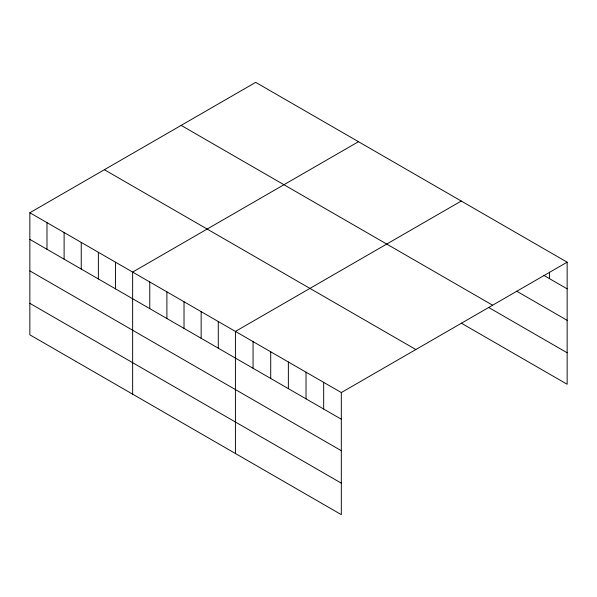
<?xml version="1.0" encoding="UTF-8"?>
<svg xmlns="http://www.w3.org/2000/svg" width="597" height="597" viewBox="0 0 597 597"><rect width="100%" height="100%" fill="white"/><g stroke="black" fill="none" stroke-linecap="round" stroke-linejoin="round"><path stroke-width="0.9" d="M29.85 212.741L341.32 392.565L341.32 514.644L29.85 334.82L29.85 212.741L255.68 82.356L567.15 262.18L567.15 384.259L461.25 323.119M358.469 141.698L132.638 272.083L132.638 394.162M461.25 201.04L235.419 331.425L235.419 453.504M341.32 392.565L567.15 262.18M543.882 275.411L567.15 288.844M516.606 291.149L567.15 320.328M181.16 125.385L492.629 305.209M488.525 307.38L567.15 352.775M104.371 169.712L415.84 349.536M29.85 239.397L341.32 419.228M29.85 270.889L341.32 450.713M29.85 303.328L341.32 483.16M549.501 272.217L549.501 278.65M323.671 382.371L323.671 409.035M306.022 372.185L306.022 398.848M288.366 361.991L288.366 388.654M270.717 351.805L270.717 378.468M253.068 341.611L253.068 368.274M218.286 321.529L218.286 348.193M201.159 311.641L201.159 338.305M184.025 301.754L184.025 328.41M166.899 291.858L166.899 318.522M149.765 281.971L149.765 308.634M115.505 262.187L115.505 288.851M98.371 252.3L98.371 278.963M81.244 242.412L81.244 269.068M64.11 232.517L64.11 259.18M46.984 222.629L46.984 249.292"/></g></svg>
